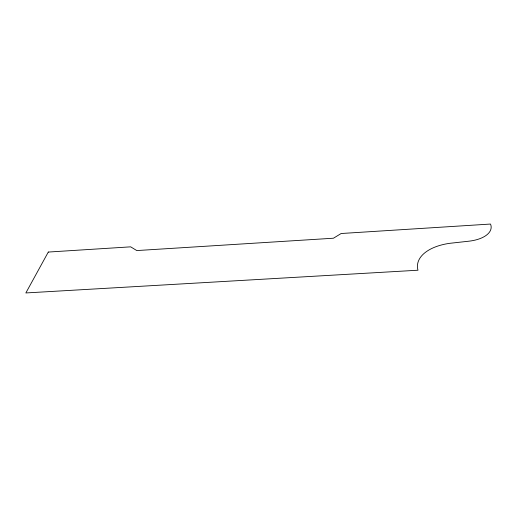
<?xml version="1.0" encoding="UTF-8"?>
<svg xmlns="http://www.w3.org/2000/svg" width="517" height="517" viewBox="0 0 517 517"><rect width="100%" height="100%" fill="white"/><g stroke="black" fill="none" stroke-linecap="round" stroke-linejoin="round"><path stroke-width="0.78" d="M48.294 252.057L25.85 292.952L417.988 270.217A48.003 25.805 3.7 0 1 449.771 243.313L469.119 241.168A30.846 15.232 2.2 0 0 490.51 224.048L341.155 233.51L333.446 238.221L136.792 250.564L130.665 246.842L48.294 252.057"/></g></svg>
